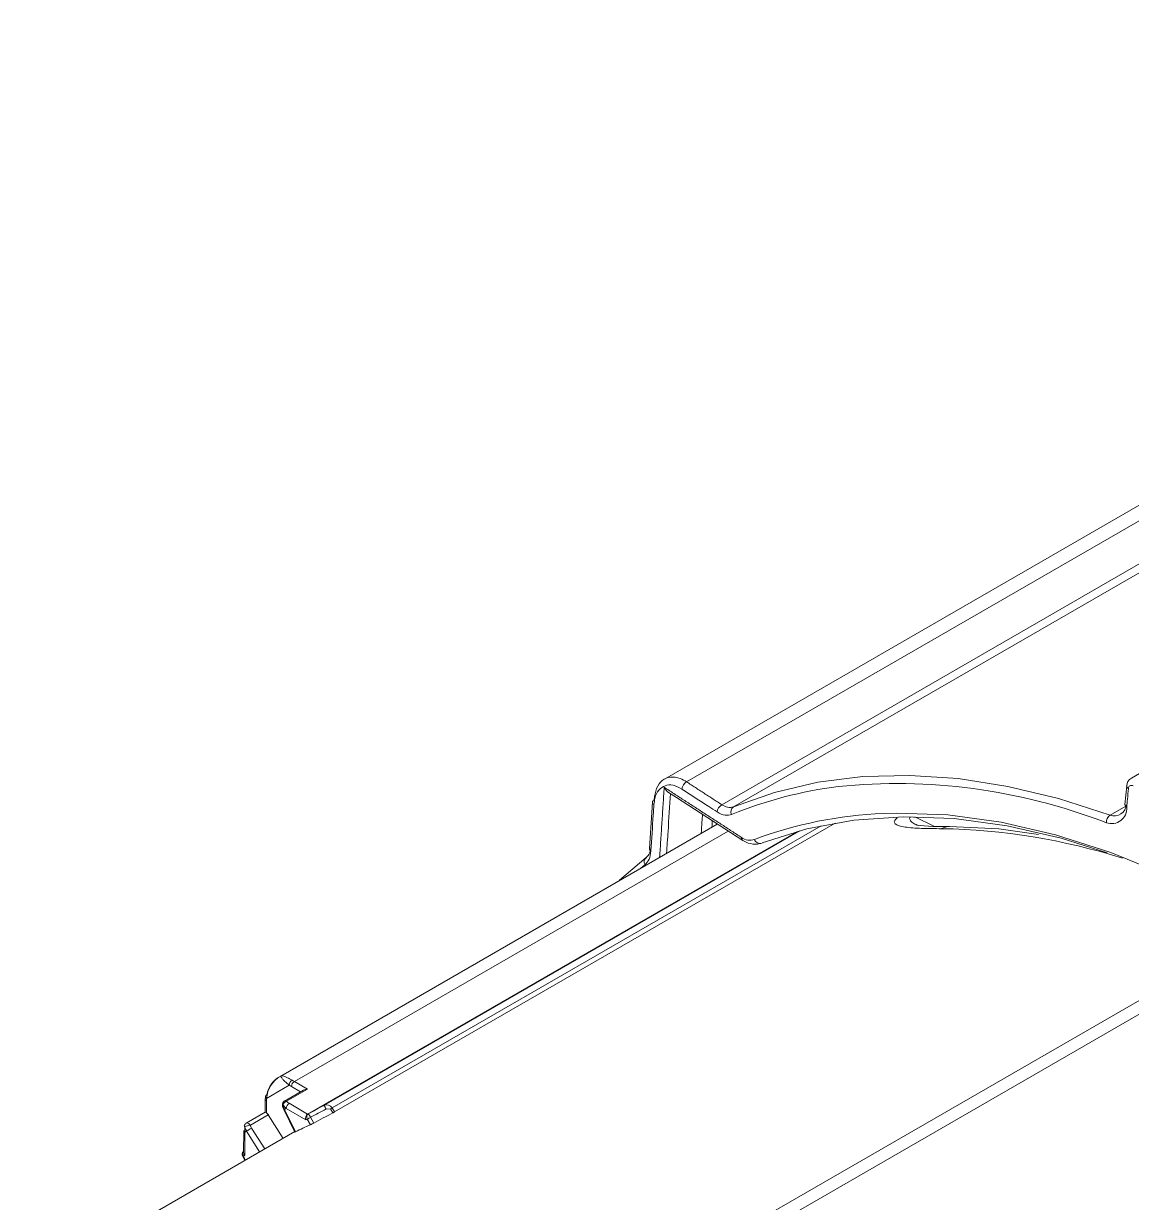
# Model space of a CAD drawing. Extents: x 8 to 113, y 2 to 87.
# Drawn here: x 71.11 to 73.742, y 66.851 to 69.653 of the extents above; entities that cross this region are included whole.
import ezdxf

# ---------------------------------------------------------------- set-up
doc = ezdxf.new("R2010")
doc.units = 0
doc.header["$MEASUREMENT"] = 0
doc.layers.add('OBJECT', color=7, linetype='CONTINUOUS')

msp = doc.modelspace()

# ---------------------------------------------------------------- linework, layer by layer
at = {"layer": 'OBJECT', "linetype": 'Continuous', "lineweight": 15}
for p, q in [((76.848, 69.6526), (73.7417, 67.8594)), ((75.5558, 69.5446), (72.6322, 67.8568)), ((75.5523, 69.5057), (72.6851, 67.8505)), ((72.7688, 67.7961), (75.5388, 69.3951)), ((75.5674, 69.3909), (72.7963, 67.7911)), ((73.7306, 67.8409), (73.7264, 67.7964)), ((72.604, 67.8024), (72.5968, 67.692)), ((73.6912, 67.7714), (73.7283, 67.7929)), ((72.758, 67.7502), (71.7208, 67.1514)), ((73.0049, 67.7463), (71.8433, 67.0757)), ((73.038, 67.7527), (71.8488, 67.0661)), ((73.2277, 67.7676), (73.2728, 67.7451)), ((73.6824, 67.7533), (73.6771, 67.7552)), ((72.7838, 67.7335), (71.7534, 67.1386)), ((72.9484, 67.7327), (71.7846, 67.0609)), ((71.8231, 67.0814), (72.954, 67.7342)), ((72.597, 67.6934), (72.5967, 67.692)), ((72.5862, 67.6531), (72.5764, 67.6454)), ((74.0607, 67.5048), (72.1944, 66.4274)), ((72.2227, 66.4111), (74.0884, 67.4882)), ((71.6874, 67.098), (71.7412, 67.1293)), ((71.7677, 67.1139), (71.7462, 67.1265)), ((71.7534, 67.1386), (71.7845, 67.1203)), ((71.7746, 67.1179), (71.7298, 67.092)), ((71.7845, 67.1203), (71.7348, 67.0915)), ((71.6842, 67.0963), (71.6839, 67.0653)), ((71.6871, 67.0922), (71.6868, 67.0637)), ((71.7281, 67.0717), (71.7546, 67.0182)), ((71.7339, 67.0745), (71.7299, 67.0722)), ((71.7299, 67.0722), (71.7563, 67.0189)), ((71.7802, 67.0472), (71.7339, 67.0745)), ((71.7411, 67.0866), (71.7846, 67.0609)), ((71.8391, 67.0733), (71.8285, 67.073)), ((71.8446, 67.0638), (71.8391, 67.0733)), ((71.8433, 67.0757), (71.8488, 67.0661)), ((71.6839, 67.0653), (71.6391, 67.0395)), ((71.6914, 67.0591), (71.6487, 67.0344)), ((71.7264, 67.0032), (71.6914, 67.0591)), ((71.7838, 67.0489), (71.7802, 67.0472)), ((71.7912, 67.0356), (71.7838, 67.0489)), ((71.7863, 67.0616), (71.7846, 67.0609)), ((71.7918, 67.0533), (71.7993, 67.0397)), ((71.7541, 67.0192), (71.1099, 66.6473)), ((71.633, 67.0217), (71.6325, 66.9695)), ((71.6359, 67.0177), (71.6353, 66.9633)), ((71.6399, 67.02), (71.6359, 67.0177)), ((71.6706, 66.971), (71.6399, 67.02)), ((71.6516, 67.0276), (71.6827, 66.978)), ((71.6305, 66.9599), (71.6357, 66.9508)), ((71.6353, 66.9633), (71.6321, 66.9609)), ((71.6321, 66.9609), (71.6373, 66.9518))]:
    msp.add_line(p, q, dxfattribs=at)
at = {"layer": 'OBJECT', "linetype": 'Continuous', "lineweight": 15, "flags": 128}
for points in [[(72.7963, 67.7911), (72.894, 67.8256), (72.9968, 67.8496), (73.104, 67.8631), (73.2153, 67.8659), (73.3302, 67.8581), (73.4481, 67.8397), (73.5686, 67.8107), (73.6912, 67.7714)], [(72.6421, 67.8254), (72.6611, 67.813), (72.8186, 67.7109)], [(73.1523, 67.7754), (73.1837, 67.7763), (73.306, 67.7718), (73.4321, 67.7547), (73.5614, 67.7249), (73.6932, 67.6827), (73.8268, 67.6283), (73.9614, 67.5619), (74.0965, 67.484), (74.2311, 67.3949), (74.3647, 67.2951), (74.4965, 67.1851), (74.6258, 67.0656), (74.7519, 66.9371), (74.8742, 66.8004), (74.992, 66.6561), (75.1046, 66.5051), (75.2116, 66.3482)], [(73.6844, 67.6822), (73.5749, 67.7165), (73.4464, 67.746), (73.321, 67.7631), (73.1995, 67.7675), (73.0825, 67.7593), (72.9705, 67.7385), (72.8643, 67.7052)], [(73.5209, 67.7257), (73.4267, 67.7387), (73.3095, 67.7444)], [(72.5245, 67.6154), (72.5257, 67.6165), (72.5894, 67.6707)], [(71.6846, 67.1028), (71.6844, 67.1012), (71.6842, 67.0963)], [(71.6871, 67.0922), (71.6859, 67.0931), (71.685, 67.0941), (71.6844, 67.0952), (71.6842, 67.0963), (71.6842, 67.0963)], [(71.7249, 67.0819), (71.7254, 67.0792), (71.7281, 67.0717)], [(71.8391, 67.0733), (71.8396, 67.0736), (71.8402, 67.074), (71.8407, 67.0743), (71.8413, 67.0746), (71.8418, 67.0749), (71.8423, 67.0752), (71.8428, 67.0755), (71.8433, 67.0757)], [(71.6391, 67.0395), (71.6395, 67.0396), (71.6411, 67.0399), (71.643, 67.0395), (71.645, 67.0384), (71.647, 67.0366), (71.6487, 67.0344)]]:
    msp.add_lwpolyline(points, dxfattribs=at)
at = {"layer": 'OBJECT', "linetype": 'Continuous', "lineweight": 15}
for centre, radius, start, end in [((73.7503, 67.8416), 0.0194, 115.8175, 182.4163), ((72.6599, 67.8505), 0.0308, 204.854, 234.7366), ((72.6959, 67.8312), 0.0221, 119.3013, 174.5565), ((73.1625, 66.8748), 0.9715, 96.9167, 112.4184), ((73.1851, 66.4738), 1.3726, 68.995, 95.8369), ((73.7378, 67.8411), 0.00726, 182.0812, 245.3347), ((72.6107, 67.801), 0.00707, 111.4175, 168.6548), ((72.6106, 67.8024), 0.00686, 179.7782, 242.7495), ((72.7797, 67.7768), 0.0222, 119.4271, 174.5035), ((72.8046, 67.7796), 0.0143, 125.8676, 207.8753), ((73.1901, 66.7998), 0.9763, 92.215, 110.6142), ((73.7024, 67.7548), 0.02, 124.0043, 184.2938), ((73.6947, 67.7872), 0.036, 250.0313, 4.5457), ((73.7014, 67.7975), 0.028, 248.5722, 358.5416), ((73.7336, 67.7966), 0.00725, 181.7406, 245.3552), ((73.2924, 68.2135), 0.4693, 262.3385, 272.1277), ((73.3095, 67.7089), 0.0356, 90.0522, 121.479), ((72.8356, 67.7447), 0.0329, 232.5733, 289.1327), ((72.8236, 67.7173), 0.00814, 171.2223, 232.2435), ((73.2655, 66.2316), 1.5078, 72.4399, 89.0314), ((72.6036, 67.6921), 0.00689, 180.8214, 242.4742), ((72.8218, 67.7159), 0.00599, 237.8199, 267.9868), ((72.8479, 67.7522), 0.0498, 238.0782, 289.1956), ((72.8591, 67.7174), 0.0133, 196.6119, 293.226), ((72.5969, 67.6603), 0.0128, 125.4115, 213.9749), ((71.7518, 67.0948), 0.0645, 118.7896, 177.1646), ((71.7512, 67.094), 0.065, 117.969, 168.6886), ((71.7554, 67.1297), 0.0142, 122.6492, 181.801), ((71.7094, 67.0642), 0.0724, 59.3857, 63.9189), ((71.7614, 67.1257), 0.0152, 121.924, 176.9148), ((71.7121, 67.0687), 0.0812, 59.4519, 63.979), ((71.6897, 67.1021), 0.00515, 115.0085, 171.3645), ((71.6899, 67.1027), 0.00534, 179.0146, 241.6434), ((71.7626, 67.0916), 0.0755, 175.0804, 179.4888), ((71.784, 67.1005), 0.0197, 88.3684, 118.3472), ((71.7348, 67.0834), 0.01, 119.9973, 188.5012), ((71.7266, 67.0811), 0.00188, 98.5615, 155.4217), ((71.7388, 67.0791), 0.0131, 108.0586, 162.733), ((71.757, 67.1029), 0.0366, 213.0986, 230.9776), ((71.7623, 67.0889), 0.0365, 189.4381, 207.3382), ((71.7282, 67.0746), 0.00295, 267.0698, 304.1671), ((71.7319, 67.0875), 0.00494, 53.9004, 114.8658), ((71.7491, 67.0737), 0.0152, 121.924, 176.9148), ((71.7553, 67.1114), 0.0286, 224.0591, 240.1344), ((71.8302, 67.0678), 0.0153, 31.3046, 117.6462), ((71.7998, 67.0603), 0.0314, 23.9174, 42.222), ((71.6447, 66.9925), 0.0827, 59.3951, 61.6744), ((71.6796, 67.052), 0.0138, 30.9314, 58.2216), ((71.7921, 67.0509), 0.0125, 126.9864, 196.8785), ((71.7919, 67.0539), 0.00955, 126.2764, 211.899), ((72.9961, 64.8672), 2.4958, 118.8511, 119.0596), ((71.7635, 67.0407), 0.031, 24.0519, 42.6241), ((71.6379, 67.0221), 0.00494, 185.2536, 245.1617), ((71.6441, 67.0308), 0.01, 119.9973, 167.3912), ((71.6372, 67.0328), 0.00286, 176.3528, 237.0433), ((71.6867, 67.0248), 0.0513, 173.7834, 188.0373), ((71.6501, 67.0071), 0.0274, 92.8952, 121.635), ((71.6701, 67.0383), 0.0353, 192.9804, 211.2879), ((71.698, 66.943), 0.0965, 118.7697, 127.0486), ((71.6714, 67.0401), 0.0234, 193.8894, 212.2761), ((71.7288, 67.1697), 0.1479, 294.9475, 298.469), ((71.6392, 66.9648), 0.01, 131.8983, 209.5499), ((71.6395, 66.9663), 0.00915, 139.2764, 215.8855), ((71.6367, 66.9521), 0.00993, 117.6932, 128.3142), ((71.6412, 66.9695), 0.00855, 180.1927, 226.8079)]:
    msp.add_arc(centre, radius, start, end, dxfattribs=at)
for centre, major_axis, ratio, start_param, end_param in [((72.8106, 64.6847), (4.4278, 2.5591), 0.503508, 1.503416, 1.511594), ((72.8114, 64.6852), (4.4228, 2.5562), 0.50212, 1.503417, 1.511595), ((72.7964, 64.6765), (4.3969, 2.5413), 0.50212, 1.497782, 1.507905), ((72.958, 64.7698), (-1.2276, 2.2355), 0.57719, 6.237057, 6.263302)]:
    msp.add_ellipse(centre, major_axis=major_axis, ratio=ratio, start_param=start_param, end_param=end_param, dxfattribs=at)
for points, knots in [([(72.6081, 67.8076), (72.6095, 67.8172), (72.6123, 67.8365), (72.6264, 67.8552), (72.6461, 67.8635), (72.6668, 67.8608), (72.6801, 67.8534), (72.6851, 67.8505)], [0, 0, 0, 0, 0.216844, 0.433701, 0.650256, 0.866699, 1, 1, 1, 1]), ([(72.6739, 67.8333), (72.6668, 67.837), (72.6527, 67.8444), (72.6333, 67.843), (72.6182, 67.8322), (72.6097, 67.8152), (72.6081, 67.8015), (72.6075, 67.7963)], [0, 0, 0, 0, 0.216835, 0.433686, 0.650167, 0.86649, 1, 1, 1, 1]), ([(72.7577, 67.7789), (72.751, 67.7832), (72.7231, 67.8013), (72.6952, 67.8195), (72.6739, 67.8333)], [0, 0, 0, 0, 0.237767, 1, 1, 1, 1]), ([(73.7348, 67.8345), (73.734, 67.8262), (73.7326, 67.8113), (73.7312, 67.7965), (73.7306, 67.79)], [0, 0, 0, 0, 0.564416, 1, 1, 1, 1]), ([(73.7462, 67.8408), (73.745, 67.8413), (73.7426, 67.8424), (73.7393, 67.8421), (73.7367, 67.8403), (73.7353, 67.8375), (73.7349, 67.8353), (73.7348, 67.8345)], [0, 0, 0, 0, 0.217389, 0.434773, 0.652348, 0.870526, 1, 1, 1, 1]), ([(72.647, 67.8232), (72.645, 67.793), (72.6418, 67.7454), (72.6387, 67.698), (72.6376, 67.6807)], [0, 0, 0, 0, 0.636008, 1, 1, 1, 1]), ([(72.6075, 67.7963), (72.6069, 67.788), (72.6045, 67.7512), (72.6022, 67.7144), (72.6004, 67.686)], [0, 0, 0, 0, 0.226062, 1, 1, 1, 1]), ([(72.7199, 67.7282), (72.7205, 67.7373), (72.7214, 67.7522), (72.7224, 67.7671), (72.7228, 67.773)], [0, 0, 0, 0, 0.608416, 1, 1, 1, 1]), ([(72.792, 67.7729), (72.787, 67.7717), (72.7765, 67.769), (72.7642, 67.7755), (72.7577, 67.7789)], [0, 0, 0, 0, 0.473445, 1, 1, 1, 1]), ([(72.7688, 67.7961), (72.7735, 67.7935), (72.7833, 67.7881), (72.7918, 67.7901), (72.7963, 67.7911)], [0, 0, 0, 0, 0.473397, 1, 1, 1, 1]), ([(73.291, 67.7392), (73.2745, 67.7393), (73.2415, 67.7396), (73.2022, 67.7423), (73.1812, 67.7479), (73.177, 67.7561), (73.1827, 67.7623), (73.1855, 67.7653)], [0, 0, 0, 0, 0.265179, 0.529731, 0.793368, 0.900074, 1, 1, 1, 1]), ([(73.2358, 67.7466), (73.232, 67.7481), (73.2239, 67.7514), (73.2176, 67.7567), (73.215, 67.7616), (73.2146, 67.7644), (73.2158, 67.7661), (73.2161, 67.7665)], [0, 0, 0, 0, 0.306659, 0.656671, 0.82141, 0.95676, 1, 1, 1, 1]), ([(72.6004, 67.686), (72.5994, 67.679), (72.5975, 67.6649), (72.59, 67.6571), (72.5862, 67.6531)], [0, 0, 0, 0, 0.488652, 1, 1, 1, 1]), ([(72.5894, 67.6707), (72.5924, 67.6737), (72.5984, 67.68), (72.6001, 67.6914), (72.601, 67.6973)], [0, 0, 0, 0, 0.486978, 1, 1, 1, 1]), ([(71.7207, 67.1514), (71.7208, 67.1514), (71.7209, 67.1515), (71.7222, 67.1522), (71.7261, 67.1523), (71.7341, 67.1487), (71.7439, 67.1436), (71.7477, 67.1417)], [0, 0, 0, 0, 0.005589, 0.029694, 0.321684, 0.734557, 1, 1, 1, 1]), ([(71.7412, 67.1293), (71.7372, 67.1326), (71.7304, 67.1381), (71.7249, 67.1447), (71.722, 67.1488), (71.721, 67.1506), (71.7207, 67.1512), (71.7207, 67.1514), (71.7207, 67.1514), (71.7207, 67.1514), (71.7207, 67.1514)], [0, 0, 0, 0, 0.273161, 0.462776, 0.684312, 0.850302, 0.926934, 0.964116, 0.994883, 1, 1, 1, 1]), ([(71.8488, 67.0661), (71.848, 67.0657), (71.8466, 67.0649), (71.8451, 67.0641), (71.8446, 67.0638)], [0, 0, 0, 0, 0.642146, 1, 1, 1, 1]), ([(71.7563, 67.0189), (71.7557, 67.0187), (71.7548, 67.0182), (71.7547, 67.0182), (71.7546, 67.0182)], [0, 0, 0, 0, 0.547279, 1, 1, 1, 1])]:
    msp.add_open_spline(points, degree=3, knots=knots, dxfattribs=at)
for points in [[(72.621, 67.6711), (72.6319, 67.8376)], [(72.6319, 67.8376), (72.8155, 67.7185)], [(72.6851, 67.8505), (72.7688, 67.7961)], [(72.7463, 67.7578), (72.7453, 67.7429)], [(71.7846, 67.0609), (71.7846, 67.0609)]]:
    msp.add_open_spline(points, degree=1, dxfattribs=at)

doc.saveas('drawing.dxf')
